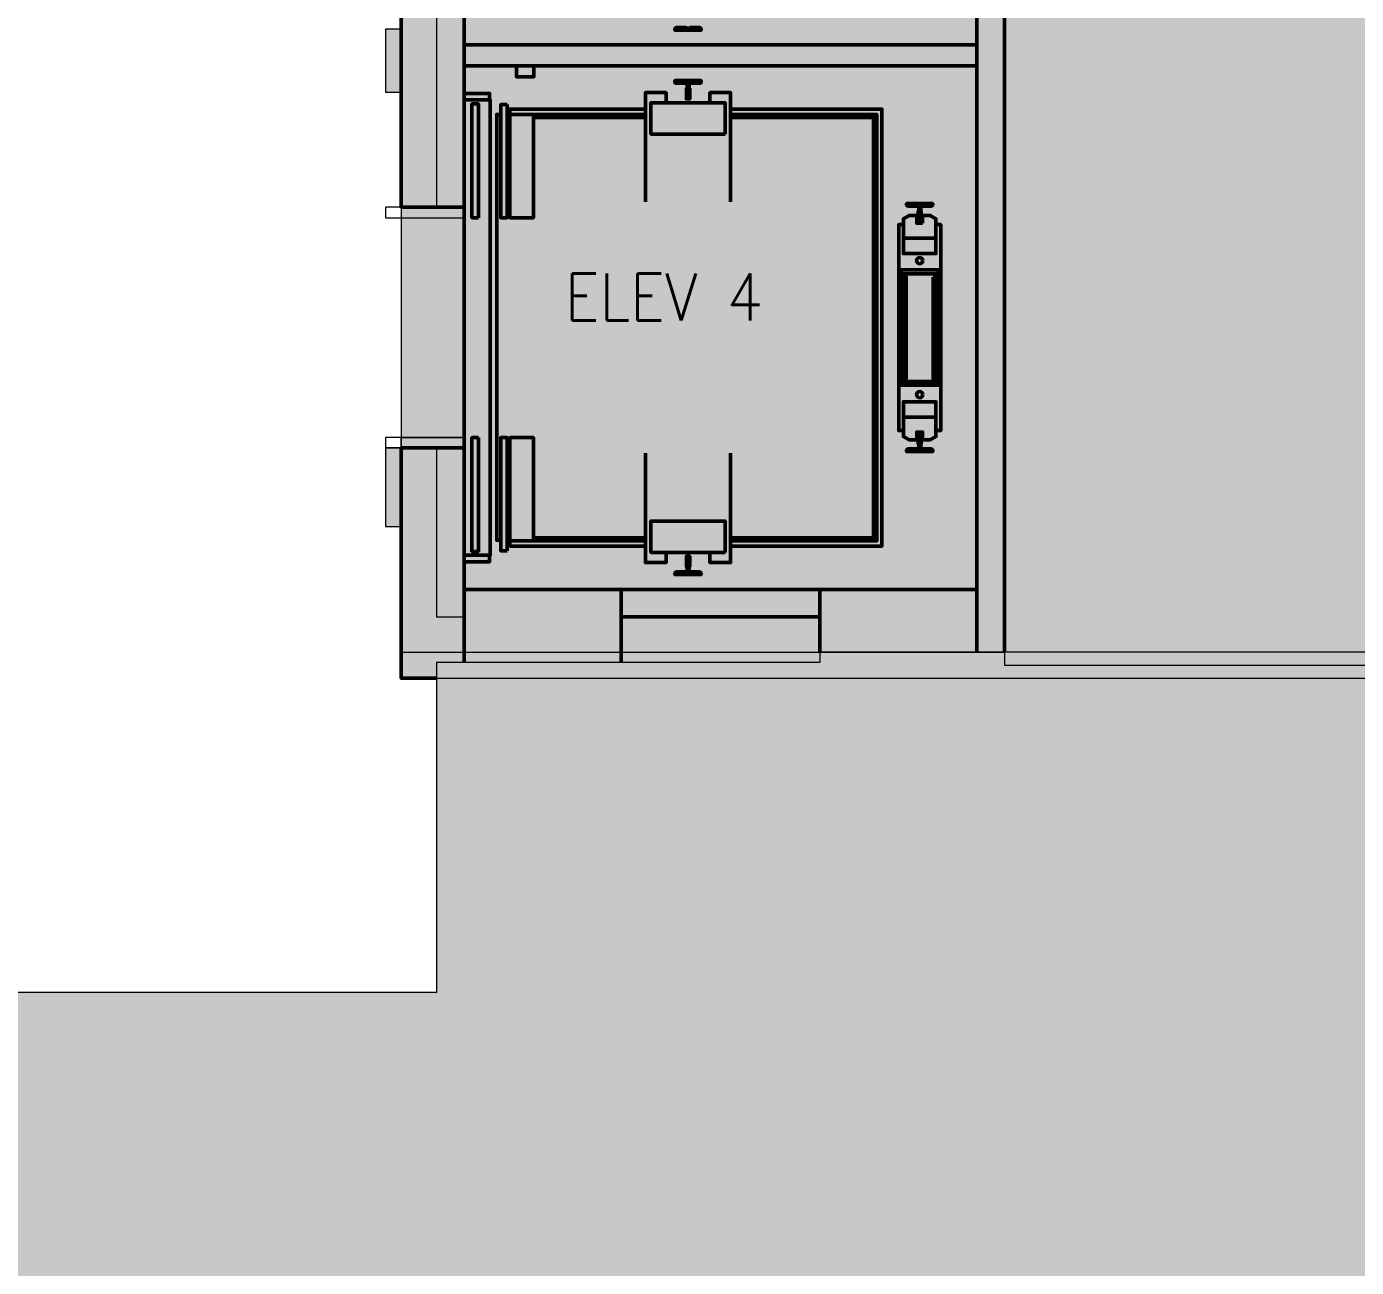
# Model space of a CAD drawing. Header units: inches. Extents: x 842 to 2283, y -57 to 1824.
# Drawn here: x 1096.3 to 1350.4, y 481.4 to 718.5 of the extents above; entities that cross this region are included whole.
import ezdxf

# ---------------------------------------------------------------- set-up
doc = ezdxf.new("R2010")
doc.units = ezdxf.units.IN
doc.header["$MEASUREMENT"] = 0
for name, color, linetype, lineweight in [('A-DETL-GENF', 92, 'Continuous', 9), ('A-DETL-THIN', 151, 'Continuous', 9), ('A-WALL-PATT', 111, 'Continuous', 13), ('I-WALL', 2, 'Continuous', 13), ('Orbis - Background_dwg', 8, 'Continuous', 9), ('Orbis_AR$0$A-Wall-Exst', 7, 'Continuous', 9), ('Orbis_AR$0$TI_Grid_E957150$0$S-11-COLS-CONC', 50, 'Continuous', 50), ('Orbis_BB$0$A-Wall-Exst', 7, 'Continuous', 9), ('Orbis_BB$0$TI_ARCH-02_E957150$0$A-Anno-Note96', 10, 'Continuous', 20), ('Orbis_BB$0$TI_ARCH-02_E957150$0$A-Door', 250, 'Continuous', 13), ('Orbis_BB$0$TI_Grid_E957150$0$S-02-COLS-CONC', 50, 'Continuous', 50), ('Orbis_BB$0$TI_Grid_E957150$0$S-04-COLS-CONC', 50, 'Continuous', 50), ('Orbis_BB$0$TI_Grid_E957150$0$S-05-COLS-CONC', 50, 'Continuous', 50), ('Orbis_BB$0$TI_Grid_E957150$0$S-06-COLS-CONC', 50, 'Continuous', 50), ('Orbis_BB$0$TI_Grid_E957150$0$S-07-COLS-CONC', 50, 'Continuous', 50), ('Orbis_BB$0$TI_Grid_E957150$0$S-08-COLS-CONC', 50, 'Continuous', 50), ('Orbis_BB$0$TI_Grid_E957150$0$S-09-COLS-CONC', 50, 'Continuous', 50), ('Orbis_BB$0$TI_Grid_E957150$0$S-11-COLS-CONC', 50, 'Continuous', 50), ('Orbis_BB$0$TI_Grid_E957150$0$S-12-COLS-CONC', 50, 'Continuous', 50), ('Orbis_BB$0$TI_Grid_E957150$0$S-13-COLS-CONC', 50, 'Continuous', 50), ('Orbis_BB$0$TI_Grid_E957150$0$S-13-COLS-CONC-PATT', 10, 'Continuous', 20), ('Orbis_BB$0$TI_Grid_E957150$0$S-14-COLS-CONC', 50, 'Continuous', 50), ('Orbis_BB$0$TI_Grid_E957150$0$S-P1-COLS-CONC', 50, 'Continuous', 50), ('Orbis_BB$0$TI_Grid_E957150$0$S-P4-COLS-CONC', 50, 'Continuous', 50)]:
    doc.layers.add(name, color=color, linetype=linetype, lineweight=lineweight)
doc.layers.add('Orbis_BB$0$TI_ARCH-02_E957150$0$A-Door-NPLT', color=250, linetype='Continuous', lineweight=13, plot=False)
doc.styles.add('romans', font='romans__.ttf', dxfattribs={"width": 0.9, "height": 9})

# ---------------------------------------------------------------- blocks, each defined once
blk = doc.blocks.new('Orbis - Background_dwg__U11-7347692-Level XX  CONSTRUCTION')
at = {"layer": 'Orbis_BB$0$TI_Grid_E957150$0$S-13-COLS-CONC-PATT', "lineweight": 50}
blk.add_hatch(color=50, dxfattribs=at).paths.add_polyline_path([(11956.16, 1404.92), (11986.16, 1404.92), (11986.16, 1416.91), (11956.16, 1416.91), (11956.16, 1411.66)], flags=0)
at = {"layer": 'Orbis_BB$0$TI_Grid_E957150$0$S-13-COLS-CONC'}
blk.add_line((11986.16, 1404.92), (11986.16, 1416.91), dxfattribs=at)
at = {"layer": 'Orbis_BB$0$TI_Grid_E957150$0$S-13-COLS-CONC', "flags": 128}
blk.add_lwpolyline([(11986.16, 1416.91), (11956.16, 1416.91), (11956.16, 1404.92)], dxfattribs=at)
blk = doc.blocks.new('Orbis - Background_dwg__U16-7347697-Level XX  CONSTRUCTION')
at = {"layer": 'Orbis_BB$0$TI_Grid_E957150$0$S-13-COLS-CONC-PATT', "lineweight": 50}
blk.add_hatch(color=50, dxfattribs=at).paths.add_polyline_path([(11918.16, 1402.92), (11918.16, 1416.91), (11888.16, 1416.91), (11888.16, 1402.92), (11888.82, 1402.92)], flags=0)
at = {"layer": 'Orbis_BB$0$TI_Grid_E957150$0$S-13-COLS-CONC', "flags": 128}
blk.add_lwpolyline([(11888.16, 1402.92), (11888.16, 1416.91), (11918.16, 1416.91), (11918.16, 1402.92)], dxfattribs=at)
blk = doc.blocks.new('Orbis - Background_dwg__U38-7347718-Level XX  CONSTRUCTION')
at = {"layer": 'Orbis_BB$0$TI_Grid_E957150$0$S-12-COLS-CONC', "flags": 128}
blk.add_lwpolyline([(11956.16, 1404.92), (11956.16, 1416.91), (11986.16, 1416.91), (11986.16, 1404.92)], dxfattribs=at)
blk = doc.blocks.new('Orbis - Background_dwg__U37-7347719-Level XX  CONSTRUCTION')
at = {"layer": 'Orbis_BB$0$TI_Grid_E957150$0$S-12-COLS-CONC', "flags": 128}
blk.add_lwpolyline([(11888.16, 1402.92), (11888.16, 1416.91), (11918.16, 1416.91), (11918.16, 1402.92)], dxfattribs=at)
blk = doc.blocks.new('Orbis - Background_dwg_Orbis_BB-7347761-Level XX  CONSTRUCTION')
at = {"layer": 'Orbis_BB$0$A-Wall-Exst'}
h = blk.add_hatch(color=256, dxfattribs=at)
h.paths.add_polyline_path([(12382.66, 1399.92), (12382.66, 1516.42), (12382.6, 1516.42), (12382.6, 1399.92)], flags=0)
h.paths.add_polyline_path([(11882.91, 1399.92), (11882.91, 1402.92), (11888.16, 1402.92), (11888.16, 1443.92), (11873.16, 1443.92), (11873.16, 1428.92), (11876.16, 1428.92), (11876.16, 1399.92)], flags=0)
h.paths.add_polyline_path([(12204.66, 1404.92), (12205.91, 1404.92), (12205.91, 1512.91), (12097.41, 1512.91), (12097.41, 1404.92), (12200.66, 1404.92)], flags=0)
h.paths.add_polyline_path([(12377.72, 1404.92), (12377.72, 1703.29), (12382.6, 1703.29), (12382.6, 1691.42), (12382.66, 1691.42), (12382.66, 1757.92), (12261.66, 1757.92), (12261.66, 1752.92), (12377.66, 1752.92), (12377.66, 1404.92)], flags=0)
h.paths.add_polyline_path([(11991.41, 1404.92), (11991.41, 1626.92), (12056.66, 1626.92), (12056.66, 1631.92), (11985.66, 1631.92), (11985.66, 1651.92), (11980.41, 1651.92), (11980.41, 1626.67), (11986.16, 1626.67), (11986.16, 1404.92)], flags=0)
h.paths.add_polyline_path([(12102.66, 1405.17), (12102.66, 1507.66), (12200.66, 1507.66), (12200.66, 1405.17), (12196.59, 1405.17)], flags=0)
h.paths.add_polyline_path([(11956.16, 1411.66), (11956.16, 1416.91), (11918.16, 1416.91), (11918.16, 1411.66)], flags=0)
h.paths.add_polyline_path([(11888.16, 1489.92), (11888.16, 1547.92), (11873.16, 1547.92), (11873.16, 1532.92), (11876.16, 1532.92), (11876.16, 1523.92), (11873.16, 1523.92), (11873.16, 1511.92), (11876.16, 1511.92), (11876.16, 1489.92), (11882.91, 1489.92)], flags=0)
h.paths.add_polyline_path([(12382.6, 1519.42), (12382.66, 1519.42), (12382.66, 1640.42), (12382.6, 1640.42), (12382.6, 1523.92)], flags=0)
h.paths.add_polyline_path([(12188.1, 1536.67), (12200.66, 1536.67), (12200.66, 1542.91), (12204.66, 1542.91), (12204.66, 1722.91), (12200.66, 1722.91), (12200.66, 1752.92), (12221.66, 1752.92), (12221.66, 1757.92), (12196.66, 1757.92), (12196.66, 1751.92), (12198.66, 1751.92), (12198.66, 1541.92), (12104.66, 1541.92), (12104.66, 1751.92), (12156.66, 1751.92), (12156.66, 1757.92), (12085.66, 1757.92), (12085.66, 1719.93), (12098.66, 1719.93), (12098.66, 1631.92), (12096.66, 1631.92), (12096.66, 1626.92), (12098.66, 1626.92), (12098.66, 1542.91), (12102.66, 1542.91), (12102.66, 1536.67), (12175.83, 1536.67)], flags=0)
h.paths.add_polyline_path([(11879.25, 1593.92), (11888.16, 1593.92), (11888.16, 1651.92), (11873.16, 1651.92), (11873.16, 1636.92), (11876.16, 1636.92), (11876.16, 1627.92), (11873.16, 1627.92), (11873.16, 1615.92), (11876.16, 1615.92), (11876.16, 1593.92)], flags=0)
h.paths.add_polyline_path([(12382.66, 1643.42), (12382.66, 1684.42), (12382.6, 1684.42), (12382.6, 1643.42)], flags=0)
h.paths.add_polyline_path([(11877.29, 1697.92), (11888.16, 1697.92), (11888.16, 1756.91), (11918.16, 1756.91), (11918.16, 1754.92), (11956.16, 1754.92), (11956.16, 1756.91), (11986.16, 1756.91), (11986.16, 1754.92), (11995.66, 1754.92), (11995.66, 1722.93), (11985.66, 1722.93), (11985.66, 1740.91), (11980.41, 1740.91), (11980.41, 1697.92), (11985.66, 1697.92), (11985.66, 1719.93), (11998.66, 1719.93), (11998.66, 1757.92), (11876.16, 1757.92), (11876.16, 1733.92), (11873.16, 1733.92), (11873.16, 1721.92), (11876.16, 1721.92), (11876.16, 1697.92)], flags=0)
h.paths.add_polyline_path([(12098.66, 1722.91), (12088.66, 1722.93), (12088.66, 1754.92), (12102.66, 1754.92), (12102.64, 1722.91), (12102.42, 1722.91)], flags=0)
h.paths.add_polyline_path([(11918.16, 1740.92), (11956.16, 1740.92), (11956.16, 1746.17), (11918.16, 1746.17)], flags=0)
at = {"layer": 'Orbis_AR$0$TI_Grid_E957150$0$S-11-COLS-CONC'}
for p, q in [((11928.46, 1523.77), (11928.46, 1523.91)), ((11928.65, 1524.24), (11930.58, 1524.24)), ((11931.33, 1524.24), (11933.27, 1524.24)), ((11933.46, 1523.91), (11933.46, 1523.77)), ((11888.16, 1520.92), (11986.16, 1520.92)), ((11986.16, 1516.92), (11888.16, 1516.92)), ((11928.46, 1514.06), (11928.46, 1513.92)), ((11928.65, 1513.6), (11930.58, 1513.6)), ((11931.33, 1513.6), (11933.27, 1513.6)), ((11933.46, 1513.92), (11933.46, 1514.06)), ((11896.41, 1507.66), (11922.83, 1507.66)), ((11972.91, 1490.1), (11974.85, 1490.1)), ((11975.6, 1490.1), (11977.53, 1490.1)), ((11971.68, 1455.9), (11971.68, 1477.94)), ((11971.68, 1477.09), (11971.88, 1477.09)), ((11971.68, 1476.78), (11971.88, 1476.78)), ((11972.07, 1457.21), (11972.07, 1476.58)), ((11978.37, 1457.21), (11978.37, 1476.58)), ((11978.57, 1477.09), (11978.76, 1477.09)), ((11978.57, 1476.78), (11978.76, 1476.78)), ((11978.76, 1455.9), (11978.76, 1477.94)), ((11971.68, 1457.06), (11971.88, 1457.06)), ((11971.68, 1456.74), (11971.88, 1456.74)), ((11978.57, 1457.06), (11978.76, 1457.06)), ((11978.57, 1456.74), (11978.76, 1456.74)), ((11972.91, 1443.73), (11974.85, 1443.73)), ((11975.6, 1443.73), (11977.53, 1443.73)), ((11922.83, 1426.17), (11896.41, 1426.17)), ((11928.46, 1419.77), (11928.46, 1419.91)), ((11928.65, 1420.24), (11930.58, 1420.24)), ((11931.33, 1420.24), (11933.27, 1420.24)), ((11933.46, 1419.91), (11933.46, 1419.77))]:
    blk.add_line(p, q, dxfattribs=at)
at = {"layer": 'Orbis_AR$0$TI_Grid_E957150$0$S-11-COLS-CONC', "flags": 128}
for points in [[(11980.29, 1624.92), (11980.29, 1740.91), (11888.16, 1740.91), (11888.16, 1416.91), (11986.16, 1416.91), (11986.16, 1624.92), (11888.16, 1624.92)], [(11933.46, 1524.05), (11933.46, 1523.74), (11928.46, 1523.74), (11928.46, 1524.05)], [(11901.52, 1516.89), (11901.52, 1514.85), (11898.18, 1514.85), (11898.18, 1516.89)], [(11926.77, 1509.88), (11926.77, 1511.82), (11922.83, 1511.82), (11922.83, 1490.92)], [(11933.46, 1513.78), (11933.46, 1514.1), (11928.46, 1514.1), (11928.46, 1513.78)], [(11930.77, 1513.41), (11930.77, 1512.57), (11930.65, 1512.57), (11930.65, 1510.6), (11931.27, 1510.6), (11931.27, 1512.57), (11931.15, 1512.57), (11931.15, 1513.41)], [(11935.15, 1509.88), (11935.15, 1511.82), (11939.08, 1511.82), (11939.08, 1490.92)], [(11888.22, 1511.67), (11893.04, 1511.67), (11893.04, 1510.42)], [(11888.41, 1510.42), (11893.16, 1510.42), (11893.16, 1423.42), (11888.41, 1423.42)], [(11895.16, 1426.29), (11894.41, 1426.29), (11894.41, 1507.66), (11895.16, 1507.66)], [(11922.83, 1508.66), (11896.91, 1508.66), (11896.91, 1487.92), (11901.41, 1487.92), (11901.41, 1507.07), (11922.83, 1507.07)], [(11939.08, 1508.66), (11968, 1508.66), (11968, 1425.17), (11939.08, 1425.17)], [(11939.08, 1507.66), (11967, 1507.66), (11967, 1426.17), (11939.08, 1426.17)], [(11939.08, 1507.07), (11966.41, 1507.07), (11966.41, 1426.76), (11939.08, 1426.76)], [(11977.72, 1490.29), (11977.72, 1490.6), (11972.72, 1490.6), (11972.72, 1490.29)], [(11975.03, 1489.91), (11975.03, 1489.07), (11974.91, 1489.07), (11974.91, 1487.1), (11975.53, 1487.1), (11974.91, 1487.1)], [(11975.53, 1487.1), (11975.53, 1489.07), (11975.41, 1489.07), (11975.41, 1489.91)], [(11972.11, 1447.24), (11971.21, 1447.24), (11971.21, 1486.6), (11972.11, 1486.6)], [(11978.33, 1486.6), (11979.24, 1486.6), (11979.24, 1477.94)], [(11972.11, 1484.22), (11972.31, 1484.03), (11978.13, 1484.03), (11978.33, 1484.22)], [(11979.24, 1455.9), (11979.24, 1477.94), (11971.21, 1477.94)], [(11977.78, 1476.58), (11978.57, 1476.58), (11978.57, 1477.17), (11971.88, 1477.17), (11971.88, 1476.58), (11972.66, 1476.58), (11972.66, 1457.21), (11971.88, 1457.21)], [(11971.88, 1457.21), (11971.88, 1456.62), (11978.57, 1456.62), (11978.57, 1457.21), (11977.78, 1457.21), (11977.78, 1476.58)], [(11971.21, 1455.9), (11979.24, 1455.9), (11979.24, 1447.24), (11978.33, 1447.24)], [(11978.33, 1449.61), (11978.13, 1449.81), (11972.31, 1449.81), (11972.11, 1449.61), (11972.11, 1452.76), (11978.33, 1452.76), (11978.33, 1449.61), (11978.33, 1446.11), (11977.24, 1445.48), (11975.77, 1445.48), (11975.77, 1446.97), (11974.67, 1446.97), (11974.67, 1445.48), (11973.2, 1445.48), (11972.11, 1446.11), (11972.11, 1449.61)], [(11922.83, 1426.76), (11901.41, 1426.76), (11901.41, 1445.92), (11896.91, 1445.92), (11896.91, 1425.17), (11922.83, 1425.17)], [(11975.53, 1446.73), (11974.91, 1446.73), (11975.53, 1446.73), (11975.53, 1444.76), (11975.41, 1444.76), (11975.41, 1443.92)], [(11975.03, 1443.92), (11975.03, 1444.76), (11974.91, 1444.76), (11974.91, 1446.73)], [(11977.72, 1443.54), (11977.72, 1443.23), (11972.72, 1443.23), (11972.72, 1443.54)], [(11926.77, 1423.96), (11926.77, 1422.01), (11922.83, 1422.01), (11922.83, 1442.92)], [(11935.15, 1423.96), (11935.15, 1422.01), (11939.08, 1422.01), (11939.08, 1442.92)], [(11888.22, 1422.17), (11893.04, 1422.17), (11893.04, 1423.42)], [(11930.77, 1420.42), (11930.77, 1421.27), (11930.65, 1421.27), (11930.65, 1423.24), (11931.27, 1423.24), (11931.27, 1421.27), (11931.15, 1421.27), (11931.15, 1420.42)], [(11933.46, 1420.05), (11933.46, 1419.74), (11928.46, 1419.74), (11928.46, 1420.05)]]:
    blk.add_lwpolyline(points, dxfattribs=at)
for points in [[(11890.91, 1487.92), (11890.91, 1509.67), (11889.66, 1509.67), (11889.66, 1487.92)], [(11896.41, 1509.54), (11896.41, 1487.92), (11895.16, 1487.92), (11895.16, 1509.54)], [(11938.04, 1503.88), (11923.87, 1503.88), (11923.87, 1509.88), (11938.04, 1509.88)], [(11975.77, 1486.86), (11974.67, 1486.86), (11974.67, 1488.36), (11973.2, 1488.36), (11972.11, 1487.73), (11972.11, 1484.22), (11972.11, 1481.07), (11978.33, 1481.07), (11978.33, 1484.22), (11978.33, 1487.73), (11977.24, 1488.36), (11975.77, 1488.36)], [(11890.91, 1445.92), (11890.91, 1424.17), (11889.66, 1424.17), (11889.66, 1445.92)], [(11896.41, 1424.29), (11896.41, 1445.92), (11895.16, 1445.92), (11895.16, 1424.29)], [(11938.04, 1423.96), (11923.87, 1423.96), (11923.87, 1429.96), (11938.04, 1429.96)]]:
    blk.add_lwpolyline(points, close=True, dxfattribs=at)
at = {"layer": 'Orbis_AR$0$TI_Grid_E957150$0$S-11-COLS-CONC'}
for centre in [(11975.22, 1479.71), (11975.22, 1454.12)]:
    blk.add_circle(centre, 0.59, dxfattribs=at)
for centre, start, end in [((11928.65, 1524.05), 90, 180), ((11930.58, 1524.42), 270, 0), ((11931.33, 1524.42), 180, 270), ((11933.27, 1524.05), 0, 90), ((11928.65, 1513.78), 180, 270), ((11930.58, 1513.41), 0, 90), ((11931.33, 1513.41), 90, 180), ((11933.27, 1513.78), 270, 0), ((11972.91, 1490.29), 180, 270), ((11974.85, 1489.91), 0, 90), ((11975.6, 1489.91), 90, 180), ((11977.53, 1490.29), 270, 0), ((11972.91, 1443.54), 90, 180), ((11974.85, 1443.92), 270, 0), ((11975.6, 1443.92), 180, 270), ((11977.53, 1443.54), 0, 90), ((11930.58, 1420.42), 270, 0), ((11931.33, 1420.42), 180, 270), ((11928.65, 1420.05), 90, 180), ((11933.27, 1420.05), 0, 90)]:
    blk.add_arc(centre, 0.187, start, end, dxfattribs=at)
at = {"layer": 'Orbis_BB$0$A-Wall-Exst', "color": 250, "lineweight": 13}
blk.add_line((11882.91, 1547.92), (11882.91, 1489.92), dxfattribs=at)
at = {"layer": 'Orbis_BB$0$A-Wall-Exst', "color": 50, "lineweight": 50}
blk.add_line((11888.16, 1402.92), (11888.16, 1443.92), dxfattribs=at)
at = {"layer": 'Orbis_BB$0$A-Wall-Exst', "color": 50, "lineweight": 50, "flags": 128}
for points in [[(11991.41, 1404.92), (11991.41, 1626.92), (12056.66, 1626.92), (12056.66, 1631.92), (11986.16, 1631.92), (11985.66, 1631.92), (11985.66, 1651.92), (11980.41, 1651.92), (11980.41, 1626.67), (11986.16, 1626.67), (11986.16, 1404.92)], [(11888.16, 1443.92), (11876.16, 1443.92), (11876.16, 1399.92), (11882.91, 1399.92)]]:
    blk.add_lwpolyline(points, dxfattribs=at)
for points in [[(11888.16, 1547.92), (11876.16, 1547.92), (11876.16, 1489.92), (11888.16, 1489.92)], [(11918.16, 1416.91), (11918.16, 1411.66), (11956.16, 1411.66), (11956.16, 1416.91)]]:
    blk.add_lwpolyline(points, close=True, dxfattribs=at)
at = {"layer": 'Orbis_BB$0$A-Wall-Exst', "flags": 128}
for points in [[(11876.16, 1523.92), (11873.16, 1523.92), (11873.16, 1511.92), (11876.16, 1511.92)], [(11876.16, 1443.92), (11873.16, 1443.92), (11873.16, 1428.92), (11876.16, 1428.92)]]:
    blk.add_lwpolyline(points, dxfattribs=at)
at = {"layer": 'Orbis_BB$0$A-Wall-Exst', "color": 250, "lineweight": 13, "flags": 128}
blk.add_lwpolyline([(11882.91, 1443.92), (11882.91, 1411.66), (11888.16, 1411.66)], dxfattribs=at)
at = {"layer": 'Orbis_BB$0$TI_ARCH-02_E957150$0$A-Door', "flags": 128}
for points in [[(11888.16, 1489.92), (11873.16, 1489.92), (11873.16, 1487.92), (11888.16, 1487.92)], [(11888.16, 1445.92), (11873.16, 1445.92), (11873.16, 1443.92), (11888.16, 1443.92)]]:
    blk.add_lwpolyline(points, close=True, dxfattribs=at)
at = {"layer": 'Orbis_BB$0$TI_ARCH-02_E957150$0$A-Door-NPLT', "flags": 128}
for points in [[(11888.16, 1487.92), (11888.16, 1489.92), (11876.16, 1489.92), (11876.16, 1487.92)], [(11888.16, 1445.92), (11888.16, 1443.92), (11876.16, 1443.92), (11876.16, 1445.92)]]:
    blk.add_lwpolyline(points, close=True, dxfattribs=at)
at = {"layer": 'Orbis_BB$0$TI_Grid_E957150$0$S-02-COLS-CONC'}
for p, q in [((11918.16, 1402.92), (11918.16, 1416.91)), ((11986.16, 1404.92), (11986.16, 1416.91))]:
    blk.add_line(p, q, dxfattribs=at)
at = {"layer": 'Orbis_BB$0$TI_Grid_E957150$0$S-02-COLS-CONC', "flags": 128}
for points in [[(11918.16, 1416.91), (11888.16, 1416.91), (11888.16, 1402.92)], [(11986.16, 1416.91), (11956.16, 1416.91), (11956.16, 1404.92)]]:
    blk.add_lwpolyline(points, dxfattribs=at)
at = {"layer": 'Orbis_BB$0$TI_Grid_E957150$0$S-04-COLS-CONC'}
for p, q in [((11918.16, 1402.92), (11918.16, 1416.91)), ((11986.16, 1404.92), (11986.16, 1416.91))]:
    blk.add_line(p, q, dxfattribs=at)
at = {"layer": 'Orbis_BB$0$TI_Grid_E957150$0$S-04-COLS-CONC', "flags": 128}
for points in [[(11918.16, 1416.91), (11888.16, 1416.91), (11888.16, 1402.92)], [(11986.16, 1416.91), (11956.16, 1416.91), (11956.16, 1404.92)]]:
    blk.add_lwpolyline(points, dxfattribs=at)
at = {"layer": 'Orbis_BB$0$TI_Grid_E957150$0$S-05-COLS-CONC'}
for p, q in [((11918.16, 1402.92), (11918.16, 1416.91)), ((11986.16, 1404.92), (11986.16, 1416.91))]:
    blk.add_line(p, q, dxfattribs=at)
at = {"layer": 'Orbis_BB$0$TI_Grid_E957150$0$S-05-COLS-CONC', "flags": 128}
for points in [[(11918.16, 1416.91), (11888.16, 1416.91), (11888.16, 1402.92)], [(11986.16, 1416.91), (11956.16, 1416.91), (11956.16, 1404.92)]]:
    blk.add_lwpolyline(points, dxfattribs=at)
at = {"layer": 'Orbis_BB$0$TI_Grid_E957150$0$S-06-COLS-CONC', "flags": 128}
for points in [[(11888.16, 1402.92), (11888.16, 1416.91), (11918.16, 1416.91), (11918.16, 1402.92)], [(11956.16, 1404.92), (11956.16, 1416.91), (11986.16, 1416.91), (11986.16, 1404.92)]]:
    blk.add_lwpolyline(points, dxfattribs=at)
at = {"layer": 'Orbis_BB$0$TI_Grid_E957150$0$S-07-COLS-CONC'}
for p, q in [((11918.16, 1402.92), (11918.16, 1416.91)), ((11986.16, 1404.92), (11986.16, 1416.91))]:
    blk.add_line(p, q, dxfattribs=at)
at = {"layer": 'Orbis_BB$0$TI_Grid_E957150$0$S-07-COLS-CONC', "flags": 128}
for points in [[(11918.16, 1416.91), (11888.16, 1416.91), (11888.16, 1402.92)], [(11986.16, 1416.91), (11956.16, 1416.91), (11956.16, 1404.92)]]:
    blk.add_lwpolyline(points, dxfattribs=at)
at = {"layer": 'Orbis_BB$0$TI_Grid_E957150$0$S-08-COLS-CONC', "flags": 128}
for points in [[(11888.16, 1402.92), (11888.16, 1416.91), (11918.16, 1416.91), (11918.16, 1402.92)], [(11956.16, 1404.92), (11956.16, 1416.91), (11986.16, 1416.91), (11986.16, 1404.92)]]:
    blk.add_lwpolyline(points, dxfattribs=at)
at = {"layer": 'Orbis_BB$0$TI_Grid_E957150$0$S-09-COLS-CONC'}
for p, q in [((11918.16, 1402.92), (11918.16, 1416.91)), ((11986.16, 1404.92), (11986.16, 1416.91))]:
    blk.add_line(p, q, dxfattribs=at)
at = {"layer": 'Orbis_BB$0$TI_Grid_E957150$0$S-09-COLS-CONC', "flags": 128}
for points in [[(11918.16, 1416.91), (11888.16, 1416.91), (11888.16, 1402.92)], [(11986.16, 1416.91), (11956.16, 1416.91), (11956.16, 1404.92)]]:
    blk.add_lwpolyline(points, dxfattribs=at)
at = {"layer": 'Orbis_BB$0$TI_Grid_E957150$0$S-11-COLS-CONC', "flags": 128}
for points in [[(11888.16, 1402.92), (11888.16, 1416.91), (11918.16, 1416.91), (11918.16, 1402.92)], [(11956.16, 1404.92), (11956.16, 1416.91), (11986.16, 1416.91), (11986.16, 1404.92)]]:
    blk.add_lwpolyline(points, dxfattribs=at)
at = {"layer": 'Orbis_BB$0$TI_Grid_E957150$0$S-14-COLS-CONC'}
blk.add_line((11918.16, 1402.92), (11918.16, 1416.91), dxfattribs=at)
at = {"layer": 'Orbis_BB$0$TI_Grid_E957150$0$S-14-COLS-CONC', "flags": 128}
blk.add_lwpolyline([(11918.16, 1416.91), (11888.16, 1416.91), (11888.16, 1402.92)], dxfattribs=at)
at = {"layer": 'Orbis_BB$0$TI_Grid_E957150$0$S-P1-COLS-CONC'}
for p, q in [((11918.16, 1402.92), (11918.16, 1416.91)), ((11986.16, 1404.92), (11986.16, 1416.91))]:
    blk.add_line(p, q, dxfattribs=at)
at = {"layer": 'Orbis_BB$0$TI_Grid_E957150$0$S-P1-COLS-CONC', "flags": 128}
for points in [[(11918.16, 1416.91), (11888.16, 1416.91), (11888.16, 1402.92)], [(11986.16, 1416.91), (11956.16, 1416.91), (11956.16, 1404.92)]]:
    blk.add_lwpolyline(points, dxfattribs=at)
at = {"layer": 'Orbis_BB$0$TI_Grid_E957150$0$S-P4-COLS-CONC'}
for p, q in [((11918.16, 1402.92), (11918.16, 1416.91)), ((11986.16, 1404.92), (11986.16, 1416.91))]:
    blk.add_line(p, q, dxfattribs=at)
at = {"layer": 'Orbis_BB$0$TI_Grid_E957150$0$S-P4-COLS-CONC', "flags": 128}
for points in [[(11918.16, 1416.91), (11888.16, 1416.91), (11888.16, 1402.92)], [(11986.16, 1416.91), (11956.16, 1416.91), (11956.16, 1404.92)]]:
    blk.add_lwpolyline(points, dxfattribs=at)
for name in ['Orbis - Background_dwg__U16-7347697-Level XX  CONSTRUCTION', 'Orbis - Background_dwg__U37-7347719-Level XX  CONSTRUCTION', 'Orbis - Background_dwg__U11-7347692-Level XX  CONSTRUCTION', 'Orbis - Background_dwg__U38-7347718-Level XX  CONSTRUCTION']:
    blk.add_blockref(name, (0, 0))
at = {"layer": 'Orbis_BB$0$TI_ARCH-02_E957150$0$A-Anno-Note96', "color": 7, "insert": (11907.44, 1477.28), "char_height": 9, "width": 52.2178, "attachment_point": 1, "line_spacing_factor": 0.983083, "style": 'romans'}
blk.add_mtext('ELEV 4', dxfattribs=at)
blk = doc.blocks.new('Orbis - Background_dwg-7329766-Level XX  CONSTRUCTION')
at = {"layer": 'Orbis_AR$0$A-Wall-Exst'}
blk.add_hatch(color=256, dxfattribs=at).paths.add_polyline_path([(1174.2, 528.98), (1179.62, 528.98), (1179.62, 593.98), (1174.62, 593.98), (1174.62, 533.98), (842.21, 533.98), (842.21, 528.98), (1011.37, 528.98)], flags=0)
blk.add_blockref('Orbis - Background_dwg_Orbis_BB-7347761-Level XX  CONSTRUCTION', (-10708.29, -805.94))

msp = doc.modelspace()

# ---------------------------------------------------------------- hatches: boundary and pattern name
at = {"layer": 'A-DETL-GENF'}
h = msp.add_hatch(color=9, dxfattribs=at)
h.paths.add_polyline_path([(1688, -9.77), (2180.09, -9.77), (2180.09, 282.04), (2178.37, 282.04), (2178.37, 269.98), (2160.37, 269.98), (2160.37, 281.98), (2145.5, 281.98), (2145.5, 222.1), (2148.37, 222.1), (2148.37, 48.98), (1645.98, 48.98), (1645.98, 56.98), (1645.87, 56.98), (1645.87, 67.98), (1645.98, 67.98), (1645.98, 68.19), (1645.71, 68.23), (1643.24, 68.89), (1642.84, 69.08), (1642.63, 69.12), (1642.36, 69.3), (1640.87, 69.99), (1639.47, 70.98), (1636.37, 70.98), (1636.37, 74.07), (1635.38, 75.48), (1634.68, 76.98), (1634.51, 77.24), (1634.47, 77.43), (1634.27, 77.85), (1633.6, 80.38), (1633.38, 83.07), (1633.6, 85.59), (1634.27, 88.11), (1635.38, 90.48), (1636.37, 91.9), (1636.37, 94.98), (1639.44, 94.98), (1640.87, 95.97), (1643.24, 97.08), (1645.98, 97.86), (1645.98, 97.98), (1645.87, 97.98), (1645.87, 207.29), (1645.98, 207.29), (1645.98, 208.97), (1636.37, 208.97), (1636.37, 239.19), (1645.87, 239.19), (1645.87, 593.98), (1179.62, 593.98), (1179.62, 528.98), (842.21, 528.98), (842.21, -9.77), (1603.42, -9.77)], flags=0)
h.paths.add_polyline_path([(1439.37, 58.98), (1435.75, 59.1), (1357.37, 59.1), (1357.37, 54.98), (1402.37, 54.98), (1402.37, 58.98), (1435.75, 58.98)], flags=0)
h.paths.add_polyline_path([(1350.37, 47.98), (1350.37, 122.98), (1361, 122.98), (1361, 62.73), (1439.37, 62.73), (1439.37, 51.98), (1409.37, 51.98), (1409.37, 47.98), (1357.37, 47.98)], flags=0)
h.paths.add_polyline_path([(928.37, 67.98), (928.24, 68), (925.84, 68.21), (923.32, 68.89), (922.97, 69.05), (922.63, 69.12), (922.17, 69.42), (920.95, 69.99), (919.55, 70.98), (916.37, 70.98), (916.37, 74.18), (915.46, 75.48), (914.94, 76.59), (914.49, 77.34), (914.35, 77.85), (913.68, 80.38), (913.45, 82.58), (913.39, 83.07), (913.51, 83.68), (913.68, 85.59), (914.51, 88.72), (914.92, 89.32), (915.46, 90.48), (916.37, 91.79), (916.37, 94.98), (919.52, 94.98), (920.95, 95.97), (922.25, 96.58), (922.63, 96.83), (922.91, 96.89), (923.32, 97.08), (925.84, 97.76), (928.54, 97.98), (931.05, 97.76), (933.58, 97.08), (935.95, 95.97), (937.37, 94.98), (940.37, 94.98), (940.37, 92.01), (941.44, 90.48), (942.54, 88.11), (943.22, 85.59), (943.45, 82.98), (943.22, 80.38), (942.54, 77.85), (941.44, 75.48), (940.37, 73.96), (940.37, 70.98), (937.35, 70.98), (935.95, 69.99), (933.58, 68.89), (931.05, 68.21), (928.41, 67.98)], flags=0)
h.paths.add_polyline_path([(1288.37, 67.98), (1288.3, 67.99), (1285.77, 68.21), (1283.24, 68.89), (1282.84, 69.08), (1282.63, 69.12), (1282.36, 69.3), (1280.87, 69.99), (1279.47, 70.98), (1276.37, 70.98), (1276.37, 74.07), (1275.38, 75.48), (1274.68, 76.98), (1274.51, 77.24), (1274.47, 77.43), (1274.27, 77.85), (1273.6, 80.38), (1273.38, 83.07), (1273.6, 85.59), (1274.27, 88.11), (1275.38, 90.48), (1276.37, 91.9), (1276.37, 94.98), (1279.44, 94.98), (1280.87, 95.97), (1283.24, 97.08), (1285.77, 97.76), (1288.46, 97.98), (1290.97, 97.76), (1293.5, 97.08), (1295.87, 95.97), (1297.3, 94.98), (1300.37, 94.98), (1300.37, 91.9), (1301.36, 90.48), (1302.47, 88.11), (1303.14, 85.59), (1303.37, 82.97), (1303.14, 80.38), (1302.47, 77.85), (1302.27, 77.43), (1302.23, 77.24), (1302.06, 76.98), (1301.36, 75.48), (1300.37, 74.07), (1300.37, 70.98), (1297.27, 70.98), (1295.87, 69.99), (1294.38, 69.3), (1294.11, 69.12), (1293.9, 69.08), (1293.5, 68.89), (1290.97, 68.21), (1288.41, 67.98)], flags=0)
h.paths.add_polyline_path([(940.37, 208.97), (916.37, 208.97), (916.37, 209.19), (916.15, 209.19), (916.15, 239.19), (940.15, 239.19), (940.15, 238.97), (940.37, 238.97), (940.37, 214.97)], flags=0)
h.paths.add_polyline_path([(1288.06, 208.97), (1276.37, 208.97), (1276.37, 239.19), (1300.37, 239.19), (1300.37, 208.97)], flags=0)
h.paths.add_polyline_path([(842.21, 593.97), (935.62, 593.98), (935.62, 598.98), (937.62, 598.98), (937.62, 740.22), (867.12, 740.22), (867.12, 647.48), (844.25, 647.48), (844.25, 623.98), (893.25, 623.98), (893.25, 598.98), (895.62, 598.98), (895.62, 593.98), (888.25, 593.98), (888.25, 612.48), (844.25, 612.48), (844.25, 593.98), (842.21, 593.98)], flags=0)
h.paths.add_polyline_path([(1247.87, 596.98), (1247.87, 605.72), (1209.87, 605.72), (1209.87, 596.98)], flags=0)
h.paths.add_polyline_path([(972.87, 596.98), (1010.87, 596.98), (1010.87, 605.72), (972.87, 605.72)], flags=0)
h.paths.add_polyline_path([(1283.12, 598.98), (1389.12, 598.98), (1389.12, 706.97), (1380.37, 706.97), (1380.37, 736.97), (1390.37, 736.97), (1390.37, 820.98), (1388.37, 820.98), (1388.37, 825.98), (1390.37, 825.98), (1390.37, 913.99), (1377.37, 913.99), (1377.37, 951.98), (1290.37, 951.98), (1290.37, 913.99), (1277.37, 913.99), (1277.37, 891.98), (1272.12, 891.98), (1272.12, 934.97), (1179.87, 934.97), (1179.87, 891.98), (1167.87, 891.98), (1167.87, 845.98), (1179.87, 845.98), (1179.87, 787.98), (1167.87, 787.98), (1167.87, 741.98), (1179.87, 741.98), (1179.87, 683.98), (1167.87, 683.98), (1167.87, 637.98), (1179.87, 637.98), (1179.87, 610.97), (1277.87, 610.97), (1277.87, 820.73), (1272.12, 820.73), (1272.12, 845.98), (1277.37, 845.98), (1277.37, 825.98), (1348.37, 825.98), (1348.37, 820.98), (1283.12, 820.98), (1283.12, 605.05)], flags=0)
h.paths.add_polyline_path([(1497.62, 598.98), (1636.37, 598.98), (1636.37, 626.3), (1660.37, 626.3), (1660.37, 598.98), (1669.37, 598.98), (1669.37, 946.98), (1553.37, 946.98), (1553.37, 951.98), (1513.37, 951.98), (1513.37, 946.98), (1506.37, 946.97), (1506.37, 916.97), (1496.37, 916.97), (1496.37, 736.97), (1506.37, 736.97), (1506.37, 706.97), (1497.62, 706.97), (1497.62, 599.23)], flags=0)
h.paths.add_polyline_path([(1488.37, 599.23), (1492.37, 599.23), (1492.37, 701.72), (1394.37, 701.72), (1394.37, 599.23), (1488.3, 599.23)], flags=0)
h.paths.add_polyline_path([(1010.87, 610.97), (1040.87, 610.97), (1040.87, 637.98), (1052.87, 637.98), (1052.87, 683.98), (1040.87, 683.98), (1040.87, 741.98), (1052.87, 741.98), (1052.87, 787.98), (1040.87, 787.98), (1040.87, 845.98), (1052.87, 845.98), (1052.87, 891.98), (1040.87, 891.98), (1040.87, 918.98), (942.87, 918.98), (942.87, 610.97), (972.87, 610.97)], flags=0)
h.paths.add_polyline_path([(844.25, 616.48), (888.25, 616.48), (888.25, 619.98), (844.25, 619.98)], flags=0)
h.paths.add_polyline_path([(842.21, 652.48), (862.12, 652.48), (862.12, 745.22), (891.62, 745.22), (891.62, 840.22), (857.37, 840.22), (857.37, 845.22), (919.37, 845.22), (919.37, 947.22), (842.21, 947.22), (842.21, 671.78)], flags=0)
h.paths.add_polyline_path([(1488.37, 706.97), (1492.37, 706.97), (1492.37, 730.73), (1394.37, 730.73), (1394.37, 706.97), (1459.04, 706.97)], flags=0)
h.paths.add_polyline_path([(1451.16, 735.98), (1490.37, 735.98), (1490.37, 945.98), (1488.37, 945.98), (1488.37, 951.98), (1448.37, 951.98), (1448.37, 945.98), (1396.37, 945.98), (1396.37, 735.98), (1434.26, 735.98)], flags=0)
h.paths.add_polyline_path([(896.62, 745.22), (898.37, 745.22), (898.37, 840.22), (896.62, 840.22), (896.62, 745.47)], flags=0)
h.paths.add_polyline_path([(903.62, 745.47), (937.62, 745.47), (937.62, 839.97), (903.62, 839.97), (903.62, 823.79)], flags=0)
h.paths.add_polyline_path([(934.14, 845.22), (937.62, 845.22), (937.62, 924.23), (1040.87, 924.23), (1040.87, 934.97), (1010.87, 934.97), (1010.87, 949.22), (972.87, 949.22), (972.87, 934.97), (942.87, 934.97), (942.87, 949.22), (923.37, 949.22), (923.37, 845.22)], flags=0)
h.paths.add_polyline_path([(1645.98, 916.97), (1636.37, 916.97), (1636.37, 946.97), (1660.37, 946.97), (1660.37, 916.97)], flags=0)
h.paths.add_polyline_path([(1277.37, 916.99), (1287.37, 916.99), (1287.37, 948.98), (1277.87, 948.98), (1277.87, 934.97), (1277.37, 934.97), (1277.37, 926.99)], flags=0)
h.paths.add_polyline_path([(1247.87, 940.23), (1247.87, 948.98), (1209.87, 948.98), (1209.87, 940.23)], flags=0)
h.paths.add_polyline_path([(1380.37, 946.99), (1394.37, 946.99), (1394.37, 948.98), (1380.37, 948.98)], flags=0)
h.paths.add_polyline_path([(1057.88, 1041.22), (1150.88, 1041.22), (1150.88, 1213.6), (932.37, 1213.6), (932.37, 1120.66), (933.12, 1120.66), (933.12, 1119.16), (931.62, 1119.16), (931.62, 1118.66), (929.12, 1118.66), (929.12, 1119.16), (927.62, 1119.16), (927.62, 1120.66), (928.37, 1120.66), (928.37, 1292.47), (913.87, 1292.47), (913.87, 1327.47), (928.54, 1327.47), (928.54, 1417.98), (928.37, 1417.98), (928.37, 1432.97), (912.37, 1432.97), (912.37, 1472.97), (928.37, 1472.97), (928.37, 1478.48), (940.37, 1478.48), (940.37, 1429.98), (1152.37, 1429.98), (1152.37, 1477.98), (1145.37, 1477.98), (1145.37, 1712.98), (940.37, 1712.98), (940.37, 1700.97), (916.37, 1700.97), (916.37, 1712.98), (842.21, 1712.98), (842.21, 1041.22), (928.37, 1041.22), (928.37, 1045.29), (927.62, 1045.29), (927.62, 1046.79), (929.12, 1046.79), (929.12, 1047.29), (931.62, 1047.29), (931.62, 1046.79), (933.12, 1046.79), (933.12, 1045.29), (932.37, 1045.29), (932.37, 1041.22), (1011.37, 1041.22)], flags=0)
h.paths.add_polyline_path([(958.58, 1217.35), (1150.88, 1217.35), (1150.88, 1398.47), (1148.75, 1398.47), (1148.75, 1418.36), (944.25, 1418.36), (944.25, 1327.47), (944.45, 1327.47), (944.45, 1292.47), (944.25, 1292.47), (944.25, 1217.35), (944.45, 1217.35)], flags=0)
h.paths.add_polyline_path([(940.5, 1217.35), (940.5, 1292.47), (932.37, 1292.47), (932.37, 1217.35), (940.45, 1217.35)], flags=0)
h.paths.add_polyline_path([(940.45, 1319.16), (940.45, 1324.47), (940.37, 1324.47), (940.37, 1319.16)], flags=0)
h.paths.add_polyline_path([(932.37, 1327.47), (940.5, 1327.47), (940.5, 1417.98), (932.29, 1417.98), (932.29, 1327.47)], flags=0)
h.paths.add_polyline_path([(1151.06, 1410.1), (1153.88, 1410.1), (1153.88, 1418.36), (1150.88, 1418.36), (1150.88, 1410.1)], flags=0)
h.paths.add_polyline_path([(2003.37, 1410.47), (2059.94, 1410.47), (2028.24, 1641.93), (2004.53, 1724.6), (2003.37, 1724.6), (2003.37, 1700.97), (1955.37, 1700.97), (1955.37, 1712.97), (1840.37, 1712.97), (1840.37, 1700.97), (1816.37, 1700.97), (1816.37, 1712.98), (1672.37, 1712.98), (1672.37, 1700.97), (1624.37, 1700.97), (1624.37, 1712.98), (1480.37, 1712.98), (1480.37, 1700.97), (1456.37, 1700.97), (1456.37, 1712.98), (1312.37, 1712.98), (1312.37, 1700.97), (1264.37, 1700.97), (1264.37, 1712.98), (1176.37, 1712.98), (1176.37, 1700.97), (1160.37, 1700.97), (1160.37, 1461.1), (1176.54, 1461.1), (1176.54, 1437.1), (1176.37, 1437.1), (1176.37, 1436.97), (1160.37, 1436.97), (1160.37, 1410.47), (1979.37, 1410.47)], flags=0)
h.paths.add_polyline_path([(1456.37, 1436.97), (1456.37, 1460.97), (1456.48, 1460.97), (1456.48, 1461.1), (1480.48, 1461.1), (1480.48, 1437.1), (1480.37, 1437.1), (1480.37, 1436.97), (1456.48, 1436.97)], flags=0)
h.paths.add_polyline_path([(1152.37, 1484.98), (1152.37, 1712.98), (1150.37, 1712.98), (1150.37, 1484.98), (1150.88, 1484.98)], flags=0)
h.paths.add_polyline_path([(1998.26, 1541.91), (1974.26, 1541.91), (1974.26, 1565.91), (1974.37, 1565.91), (1974.37, 1565.97), (1998.37, 1565.97), (1998.37, 1541.97), (1998.26, 1541.97)], flags=0)
h.paths.add_polyline_path([(1660.37, 1541.91), (1636.37, 1541.91), (1636.37, 1565.97), (1660.37, 1565.97), (1660.37, 1541.97)], flags=0)
h.paths.add_polyline_path([(1300.37, 1541.91), (1276.37, 1541.91), (1276.37, 1565.97), (1300.37, 1565.97), (1300.37, 1541.97)], flags=0)
at = {"layer": 'A-WALL-PATT', "lineweight": 9}
for points in [[(1247.87, 593.98), (1669.43, 593.98), (1669.43, 598.98), (1660.37, 598.98), (1660.37, 596.3), (1636.37, 596.3), (1636.37, 598.98), (1247.87, 598.98), (1247.87, 596.98)], [(1174.62, 593.98), (1247.87, 593.98), (1247.87, 596.98), (1174.62, 596.98)]]:
    msp.add_hatch(color=7, dxfattribs=at).paths.add_polyline_path(points, flags=0)

# ---------------------------------------------------------------- linework, layer by layer
at = {"layer": 'A-DETL-THIN'}
for p, q in [((1167.87, 951.98), (1167.87, 596.98)), ((1167.87, 951.98), (1167.87, 598.98)), ((1283.12, 598.98), (1283.12, 951.98)), ((1283.12, 820.98), (1283.12, 596.48)), ((1167.87, 598.98), (1283.12, 598.98)), ((1167.87, 596.98), (1167.87, 593.98)), ((1283.12, 596.48), (1389.12, 596.48)), ((1167.87, 593.98), (1174.62, 593.98)), ((1174.62, 593.98), (1174.62, 533.98)), ((1174.62, 533.98), (842.21, 533.98))]:
    msp.add_line(p, q, dxfattribs=at)
at = {"layer": 'I-WALL', "color": 8, "lineweight": 20}
for p, q in [((1636.37, 598.98), (1247.87, 598.98)), ((1247.87, 598.98), (1247.87, 596.98)), ((1247.87, 596.98), (1174.62, 596.98)), ((1174.62, 596.98), (1174.62, 593.98)), ((1174.62, 593.98), (1645.92, 593.98))]:
    msp.add_line(p, q, dxfattribs=at)

# ---------------------------------------------------------------- block references
at = {"layer": 'Orbis - Background_dwg', "color": 7}
msp.add_blockref('Orbis - Background_dwg-7329766-Level XX  CONSTRUCTION', (0, 0), dxfattribs=at)

doc.saveas('drawing.dxf')
